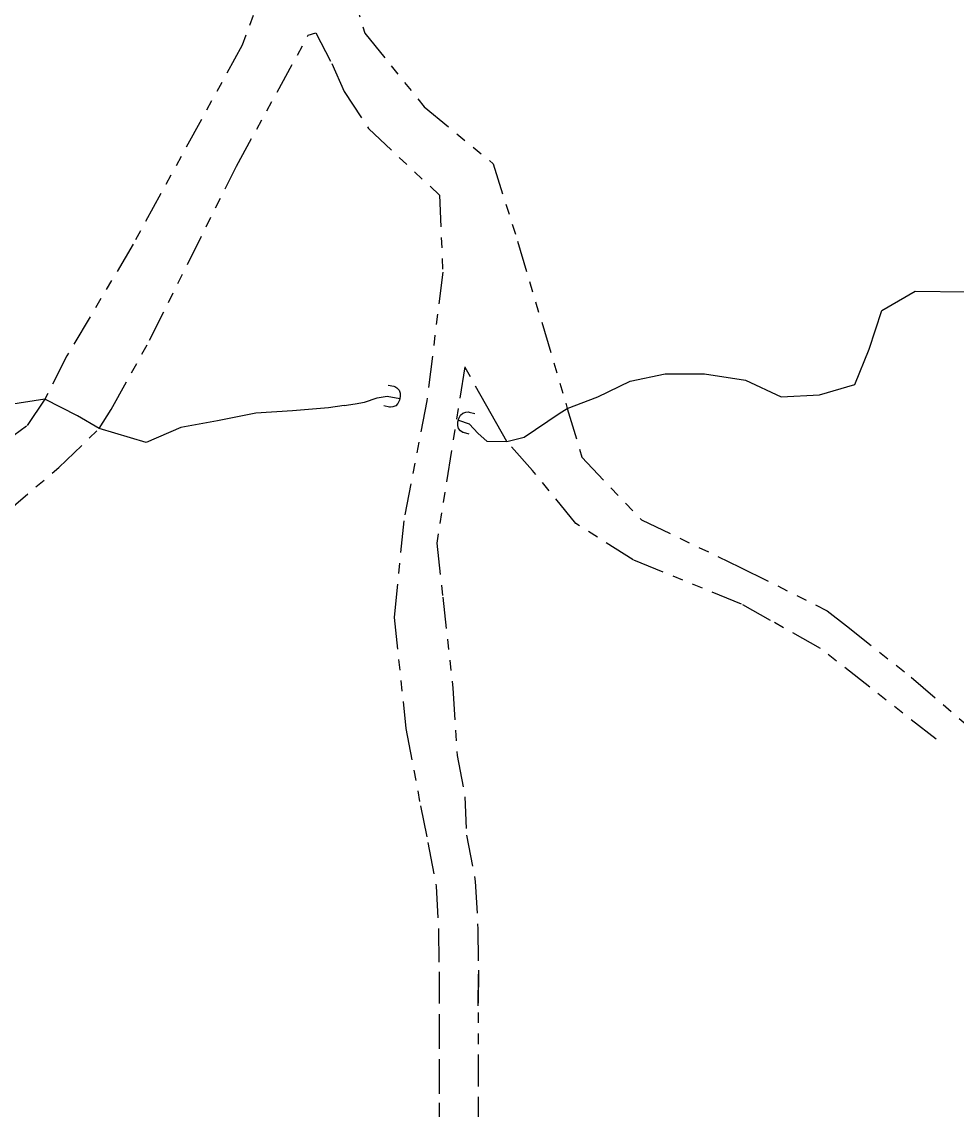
# Model space of a CAD drawing. Extents: x 211453 to 215163, y 4877397 to 4881305.
# Drawn here: x 212707.3 to 212840, y 4878372.4 to 4878526.8 of the extents above; entities that cross this region are included whole.
import ezdxf

# ---------------------------------------------------------------- set-up
doc = ezdxf.new("R2010")
doc.units = 0
doc.header["$LTSCALE"] = 1.5
doc.header["$MEASUREMENT"] = 0
doc.linetypes.add('TRACO_13', pattern=[8, 5, -1, 1, -1])
doc.linetypes.add('TRACO_25', pattern=[8, 3, -1, 1, -1, 1, -1])
for name, color, linetype in [('HD-CURSO-INTER', 170, 'CONTINUOUS'), ('SV-PONTE-BUEIRO', 251, 'CONTINUOUS'), ('SV-RUA-NAO-PAV', 7, 'CONTINUOUS')]:
    doc.layers.add(name, color=color, linetype=linetype)

# ---------------------------------------------------------------- blocks, each defined once
blk = doc.blocks.new('COD119', base_point=(212064.968948, 4879535.165459))
at = {"layer": 'SV-PONTE-BUEIRO'}
blk.add_lwpolyline([(212063.458948, 4879533.165459), (212063.458948, 4879533.998793), (212063.458948, 4879534.123793), (212063.584781, 4879534.457126), (212063.836448, 4879534.832126), (212064.213948, 4879535.040459), (212064.717281, 4879535.165459), (212065.220614, 4879535.165459), (212065.723948, 4879535.040459), (212066.101448, 4879534.832126), (212066.353114, 4879534.457126), (212066.478948, 4879534.123793), (212066.478948, 4879533.998793), (212066.478948, 4879533.165459)], dxfattribs=at)

msp = doc.modelspace()

# ---------------------------------------------------------------- linework, layer by layer
at = {"layer": 'HD-CURSO-INTER', "linetype": 'TRACO_13'}
for points in [[(212769.213808, 4878470.276947, 11.985601), (212770.750796, 4878469.757522, 11.985601), (212772.021815, 4878468.404502, 11.985601), (212773.255092, 4878467.30717, 11.976143), (212776.08176, 4878467.256012, 11.976143), (212778.535529, 4878467.87662, 11.815345), (212783.525155, 4878471.235565, 11.815345), (212784.676298, 4878471.928197, 11.815345), (212789.005121, 4878473.574663, 11.815345), (212793.615017, 4878475.813852, 11.815345), (212798.555282, 4878476.863239, 11.815345), (212804.12591, 4878476.862772, 11.805886), (212809.966826, 4878475.942456, 11.815345), (212815.008052, 4878473.582481, 11.815345), (212820.468582, 4878473.891964, 11.824803), (212825.458747, 4878475.321275, 11.824803), (212827.487568, 4878480.370149, 11.824803), (212829.326248, 4878485.848957, 11.824803), (212834.036016, 4878488.588044, 11.824803), (212841.176847, 4878488.497462, 11.824803)], [(212753.018119, 4878472.381923, 12.240987), (212750.781243, 4878472.018163, 12.354491), (212745.680782, 4878471.608668, 12.458537), (212740.480287, 4878471.279167, 12.477454), (212735.029976, 4878470.18983, 12.515289), (212729.839661, 4878469.220449, 12.619335), (212724.889693, 4878467.101265, 12.666629), (212718.265895, 4878469.10117, 12.695004), (212715.167534, 4878470.911359, 12.789592), (212710.541549, 4878473.269865, 12.780133), (212705.396008, 4878472.431891, 12.940931)], [(212753.018119, 4878472.381923, 12.240987), (212754.555546, 4878472.586566, 12.240987), (212755.881587, 4878472.847578, 12.240987), (212757.712594, 4878473.447579, 12.240987), (212759.106616, 4878473.693583, 12.240987), (212760.902009, 4878473.367059, 12.089647)]]:
    msp.add_polyline3d(points, dxfattribs=at)
at = {"layer": 'SV-RUA-NAO-PAV', "linetype": 'TRACO_25'}
for points in [[(212753.026922, 4878701.893942, 15.315067), (212750.905175, 4878673.200063, 15.315067), (212750.716885, 4878666.991255, 15.315067), (212748.024415, 4878638.886801, 15.305609), (212746.602839, 4878608.092751, 15.163728), (212745.060929, 4878578.448493, 14.757003), (212743.716223, 4878558.912304, 14.359737), (212744.230122, 4878545.134869, 13.811132), (212743.232518, 4878536.136657, 13.83005), (212738.525518, 4878523.46945, 13.593582), (212723.073081, 4878495.264997, 13.404408), (212713.665648, 4878479.401482, 13.404408), (212710.541549, 4878473.269865, 13.404408), (212707.947404, 4878469.44067, 13.404408), (212702.097665, 4878465.153546, 13.413866), (212687.620323, 4878450.842069, 13.413866), (212685.535577, 4878448.781208, 13.413866), (212676.865982, 4878436.606883, 13.53683), (212673.13656, 4878421.524235, 13.726004), (212664.602593, 4878375.79036, 13.879364), (212657.756786, 4878334.31342, 13.859372)], [(212753.020508, 4878534.678838, 13.243609), (212755.936998, 4878525.20766, 13.243609), (212764.360863, 4878514.748934, 12.780133), (212774.144219, 4878506.669643, 12.600417), (212777.617674, 4878495.681432, 12.590959), (212784.676298, 4878471.928197, 12.250445), (212786.727247, 4878465.026472, 12.250445), (212795.220689, 4878456.117447, 12.240987), (212809.174125, 4878449.437541, 12.127482), (212821.567251, 4878443.237676, 12.032895), (212824.284965, 4878441.085431, 11.985601), (212833.461219, 4878433.818461, 11.985601), (212843.334693, 4878425.349237, 11.853179)], [(212617.140293, 4878074.712647, 12.499917), (212628.709205, 4878138.807951, 12.859773), (212639.176781, 4878193.563959, 13.439541), (212649.344888, 4878251.719688, 13.459533), (212658.53132, 4878298.336298, 13.319589), (212666.057542, 4878342.85302, 13.479525), (212674.364903, 4878395.269141, 13.359572), (212678.967801, 4878416.467614, 13.759412), (212684.874133, 4878434.980703, 13.799397), (212694.381457, 4878448.427359, 13.101729), (212696.548952, 4878450.204644, 13.101729), (212704.72026, 4878456.904887, 13.101729), (212712.519278, 4878463.582969, 13.101729), (212718.265895, 4878469.10117, 13.101729), (212719.937833, 4878471.770797, 13.101729), (212725.405704, 4878481.618474, 13.073353), (212737.710211, 4878506.302768, 13.054436), (212747.916182, 4878524.888394, 12.912555), (212748.975016, 4878525.217373, 12.912555), (212751.238972, 4878520.895274, 12.600417), (212753.019827, 4878516.915965, 12.600417)], [(212753.019827, 4878516.915965, 12.600417), (212756.450826, 4878511.680178, 12.458537), (212766.534606, 4878502.201127, 12.335573), (212766.987704, 4878491.273158, 12.184235), (212764.752538, 4878473.0268, 12.193693), (212761.466919, 4878455.980303, 12.155858), (212760.435819, 4878445.643691, 12.155858), (212760.100583, 4878442.283011, 12.146399), (212761.765169, 4878426.505859, 12.136941), (212763.84225, 4878415.550512, 12.379965), (212764.901396, 4878410.330961, 12.379965), (212766.080391, 4878404.15149, 12.379965), (212766.419427, 4878397.891998, 12.379965), (212766.478538, 4878392.012466, 12.379965), (212766.477572, 4878385.592975, 12.399958), (212766.476611, 4878379.21348, 12.399958), (212766.475735, 4878373.393942, 12.399958), (212766.514865, 4878367.634399, 12.399958)], [(212837.024079, 4878424.999832, 11.84372), (212820.598636, 4878437.878771, 11.891014), (212813.522767, 4878441.853756, 11.891014), (212809.400117, 4878444.169721, 11.891014), (212793.99775, 4878450.441344, 12.193693), (212785.881533, 4878455.606209, 12.278821), (212779.746984, 4878463.147413, 12.203152), (212776.08176, 4878467.256012, 12.203152), (212773.864079, 4878471.186385, 12.146399), (212770.131802, 4878477.845437, 12.099106), (212766.144369, 4878452.839317, 12.108564), (212766.993601, 4878445.175524, 12.231527), (212768.424315, 4878432.26421, 12.231527), (212769.041366, 4878422.680647, 12.379965), (212770.155129, 4878416.83339, 12.379965), (212770.366517, 4878411.406763, 12.379965), (212771.621867, 4878404.827092, 12.379965), (212771.987816, 4878398.070704, 12.379965), (212772.048447, 4878392.040045, 12.379965), (212772.047714, 4878387.172489, 12.399958), (212772.048478, 4878392.251648, 12.399958), (212772.045642, 4878373.412443, 12.399958), (212772.083973, 4878367.770634, 12.399958)]]:
    msp.add_polyline3d(points, dxfattribs=at)

# ---------------------------------------------------------------- block references
at = {"layer": 'SV-PONTE-BUEIRO'}
for p, rotation in [((212760.902009, 4878473.367059, 12.089647), 258), ((212769.213808, 4878470.276947, 12.089647), 75.00000000000001)]:
    msp.add_blockref('COD119', p, dxfattribs=dict(at, rotation=rotation))

doc.saveas('drawing.dxf')
